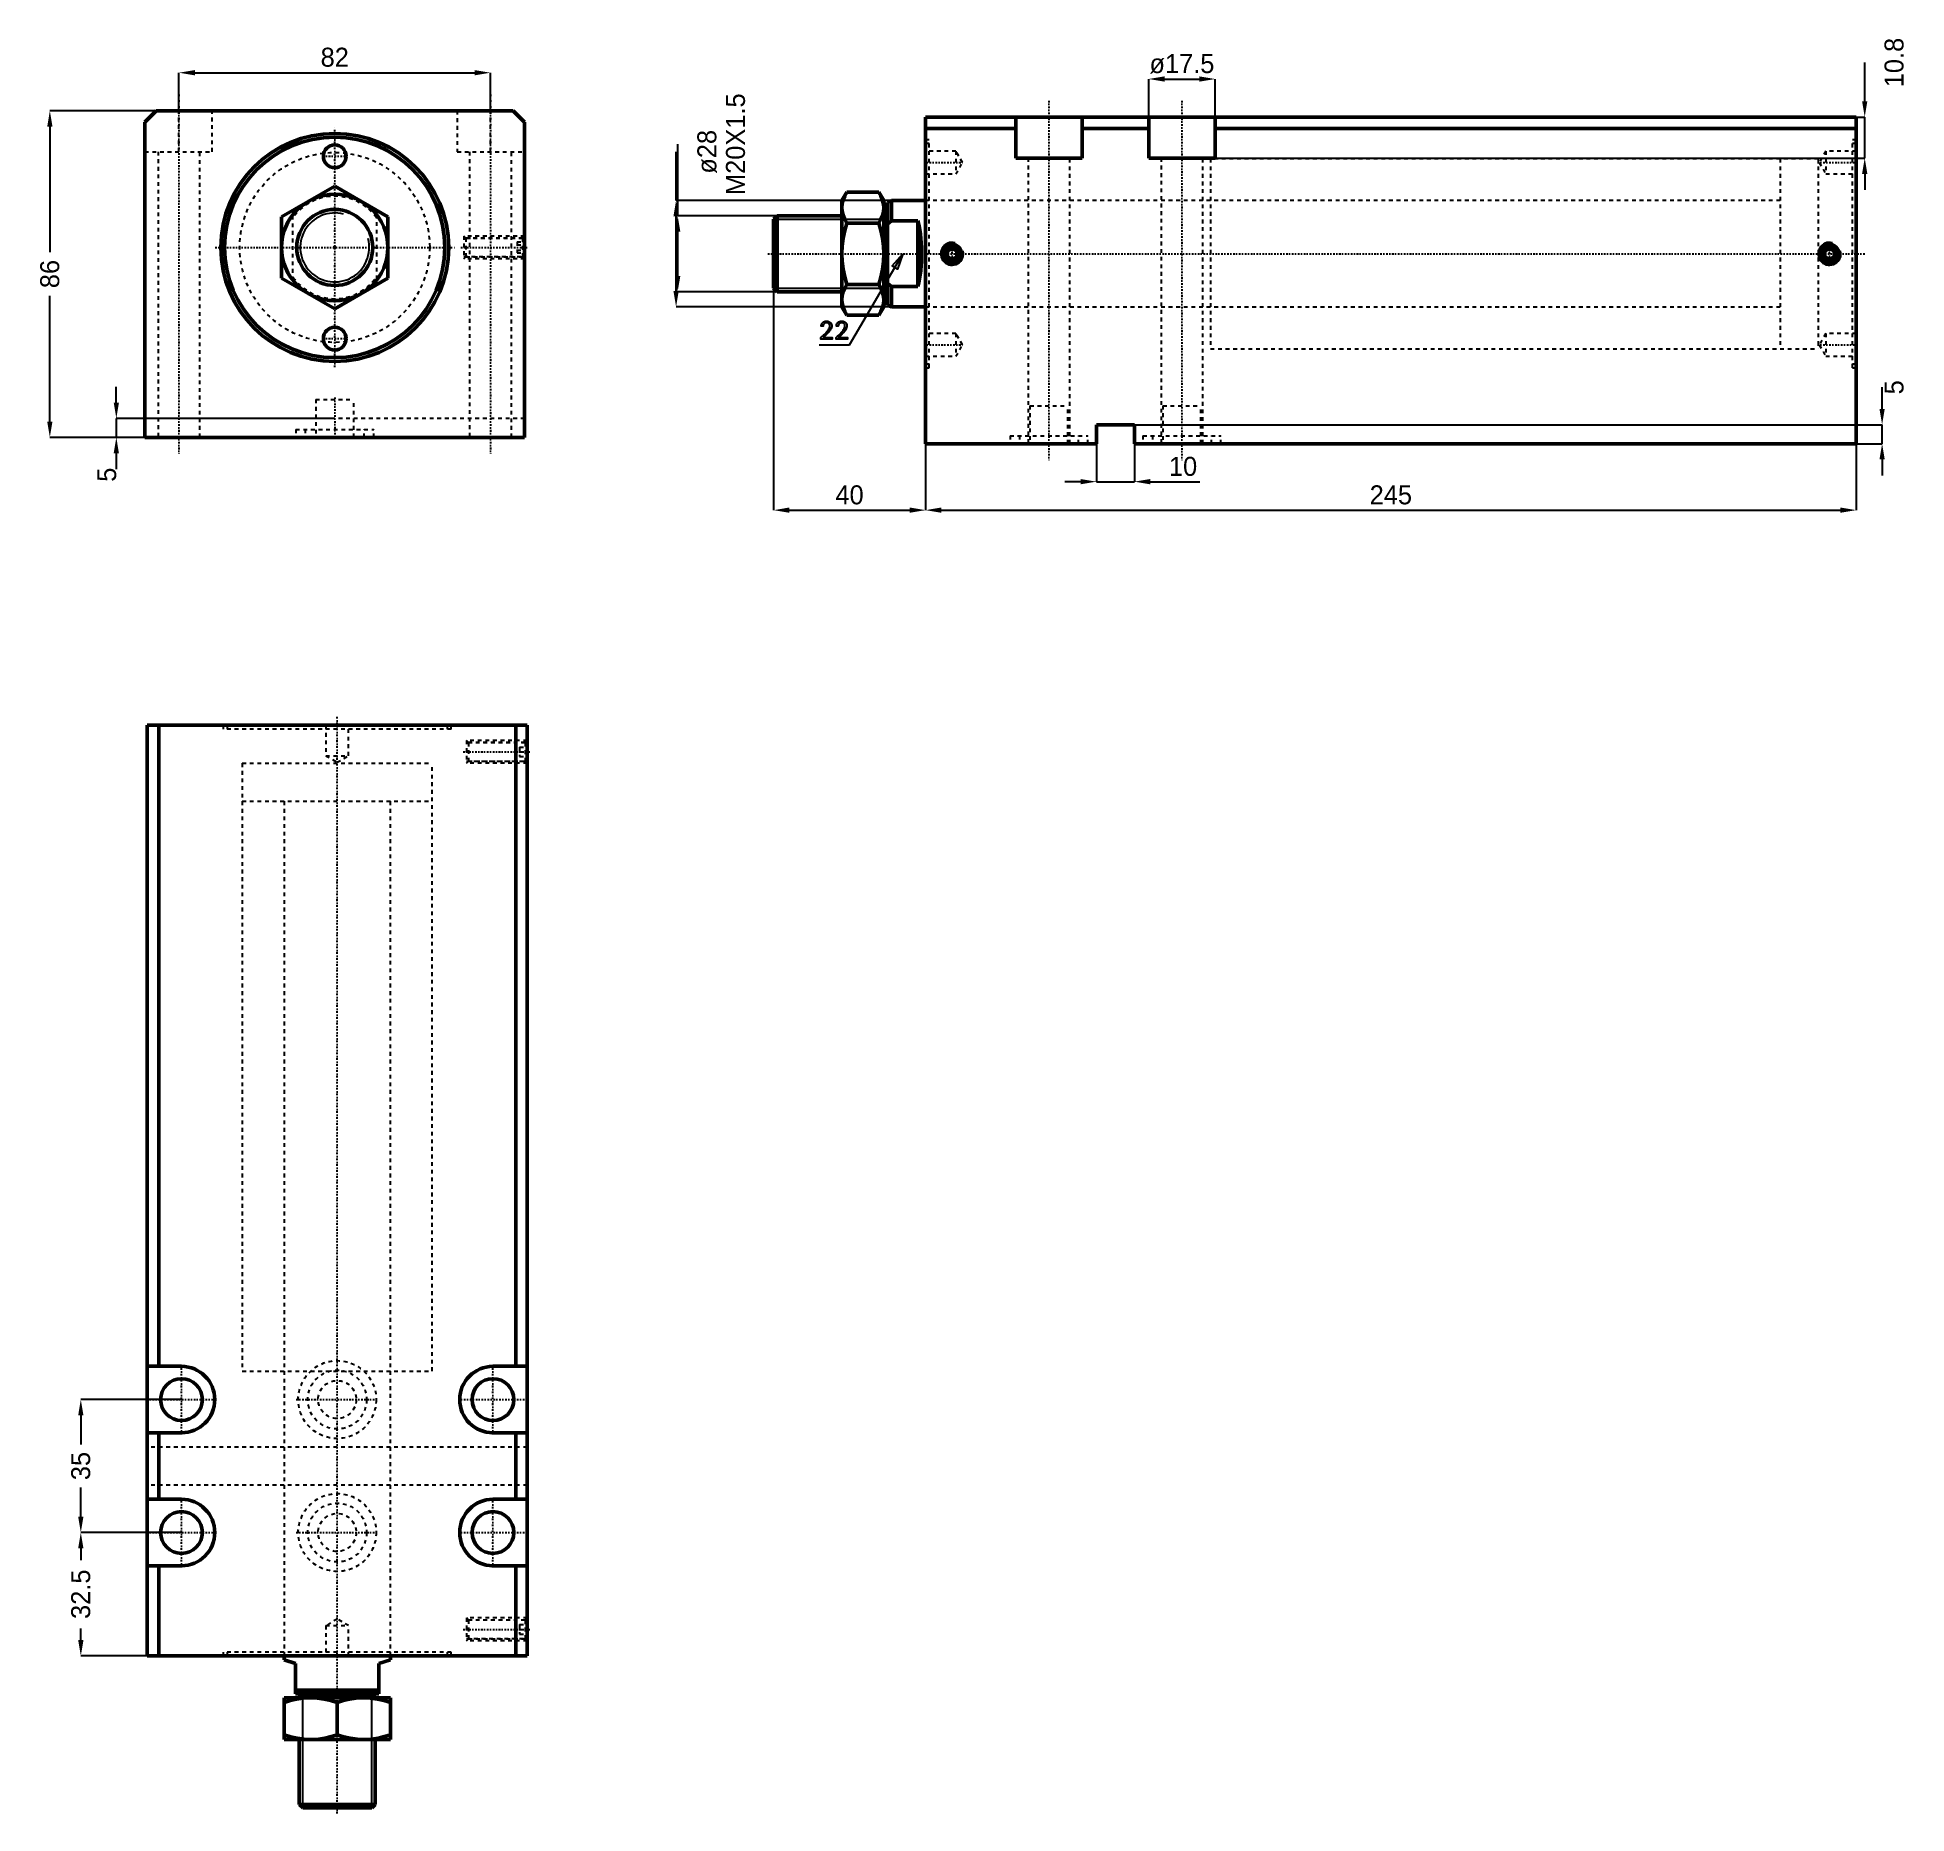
# Model space of a CAD drawing. Header units: millimetres. Extents: x -78 to 414, y -412 to 55.
import ezdxf

# ---------------------------------------------------------------- set-up
doc = ezdxf.new("R2010")
doc.units = ezdxf.units.MM
doc.linetypes.add('Center', pattern=[1.5, 0.45, -0.5, 0.05, -0.5])
doc.linetypes.add('Dashed', pattern=[2, 1, -1])
for name, color, linetype, lineweight in [('2d ConnectionPoints', 7, 'Continuous', 50), ('AM_0', 7, 'Continuous', 50), ('AM_5', 3, 'Continuous', 25), ('AM_7', 7, 'Center', 25), ('AM_9', 6, 'Dashed', 25)]:
    doc.layers.add(name, color=color, linetype=linetype, lineweight=lineweight)
doc.dimstyles.new('ISO-25', dxfattribs={"dimtxt": 2.5, "dimasz": 2.5, "dimexe": 1.25, "dimexo": 0.625, "dimtad": 1, "dimtxsty": 'Standard', "dimcen": 2.5, "dimadec": 0, "dimazin": 0, "dimtfac": 1, "dimtmove": 0, "dimatfit": 3, "dimfxl": 0, "dimarcsym": 0})

# ---------------------------------------------------------------- blocks, each defined once
blk = doc.blocks.new('1_JECX_MF_EXLA_50_150_0_rod__0_in_JECX_MF_160_EXLA_50_150_0__0')
at = {"layer": 'AM_0'}
for p, q in [((-14, 8.08), (0, 16.17)), ((0, 16.17), (14, 8.08)), ((-14, -8.08), (-14, 8.08)), ((14, 8.08), (14, -8.08)), ((0, -16.17), (-14, -8.08)), ((14, -8.08), (0, -16.17))]:
    blk.add_line(p, q, dxfattribs=at)
for radius in [14, 10]:
    blk.add_circle((0, 0), radius, dxfattribs=at)
at = {"layer": 'AM_5'}
blk.add_arc((0, 0), 9.08, 75, 15, dxfattribs=at)
at = {"layer": 'AM_9'}
for p, q in [((-11, -8.66), (-11, 8.66)), ((11, 8.66), (11, -8.66))]:
    blk.add_line(p, q, dxfattribs=at)
for start, end in [(35.4309, 144.5691), (215.4309, 324.5691)]:
    blk.add_arc((0, 0), 13.5, start, end, dxfattribs=at)
blk = doc.blocks.new('2_JECX_MF_EXLA_50_150_0_body__0_in_JECX_MF_160_EXLA_50_150_0__0')
at = {"layer": 'AM_0'}
for p, q in [((-47, 36), (-50, 33)), ((47, 36), (-47, 36)), ((50, 33), (47, 36)), ((-50, 33), (-50, -50)), ((50, -50), (50, 33)), ((-50, -50), (50, -50))]:
    blk.add_line(p, q, dxfattribs=at)
for centre, radius in [((0, 0), 30), ((0, 0), 29), ((0, 24), 3), ((0, -24), 3)]:
    blk.add_circle(centre, radius, dxfattribs=at)
at = {"layer": 'AM_5', "linetype": 'Dashed'}
for p, q in [((50, 3), (34, 3)), ((50, -3), (34, -3))]:
    blk.add_line(p, q, dxfattribs=at)
at = {"layer": 'AM_7'}
for p, q in [((-41, 40.3), (-41, -54.3)), ((41, 40.3), (41, -54.3)), ((0, -31.5), (0, 31.5)), ((-3.15, 24), (3.15, 24)), ((-31.5, 0), (31.5, 0)), ((33.2, 0), (50.8, 0)), ((-3.15, -24), (3.15, -24)), ((0, -39.5), (0, -50.5))]:
    blk.add_line(p, q, dxfattribs=at)
at = {"layer": 'AM_9'}
for p, q in [((-41, 25.2), (-41, 36)), ((-32.25, 25.2), (-32.25, 36)), ((32.25, 36), (32.25, 25.2)), ((41, 25.2), (41, 36)), ((-50, 25.2), (-32.25, 25.2)), ((-46.5, 25.2), (-46.5, -50)), ((-35.5, -50), (-35.5, 25.2)), ((32.25, 25.2), (50, 25.2)), ((35.5, 25.2), (35.5, -50)), ((46.5, -50), (46.5, 25.2)), ((34.54, 2.46), (34, 3)), ((34, 3), (34, -3)), ((49.5, 2.4), (34, 2.4)), ((49.46, 2.46), (34.54, 2.46)), ((34.54, 2.46), (34.54, -2.46)), ((48, 1.44), (50, 1.44)), ((48, 1.44), (48, -1.44)), ((48, 0.72), (50, 0.72)), ((50, 3), (49.46, 2.46)), ((49.46, 2.46), (49.46, -2.46)), ((50, 1.9), (49.5, 2.4)), ((49.5, 2.4), (49.5, -2.4)), ((34, -2.4), (49.5, -2.4)), ((34, -3), (34.54, -2.46)), ((34.54, -2.46), (49.46, -2.46)), ((48, -0.72), (50, -0.72)), ((48, -1.44), (50, -1.44)), ((49.46, -2.46), (50, -3)), ((49.5, -2.4), (50, -1.9)), ((-5, -40), (5, -40)), ((-5, -40), (-5, -50)), ((5, -50), (5, -40)), ((50, -45), (-50, -45)), ((-10.25, -47.9), (10.25, -47.9)), ((-10.25, -47.9), (-10.25, -50)), ((-7.75, -47.9), (-7.75, -50)), ((7.75, -50), (7.75, -47.9)), ((10.25, -50), (10.25, -47.9))]:
    blk.add_line(p, q, dxfattribs=at)
blk.add_circle((0, 0), 25, dxfattribs=at)
blk = doc.blocks.new('*D3')
at = {"layer": 'AM_5', "color": 0, "lineweight": -2}
for p, q in [((-41, 36), (-41, 46)), ((-36.83, 46), (36.83, 46)), ((41, 36), (41, 46))]:
    blk.add_line(p, q, dxfattribs=at)
at = {"layer": 'AM_5', "color": 0}
for points in [[(-36.83, 46.69), (-36.83, 45.31), (-41, 46)], [(36.83, 45.31), (36.83, 46.69), (41, 46)]]:
    blk.add_solid(points, dxfattribs=at)
at = {"layer": 'Defpoints', "color": 0}
for p in [(41, 46), (-41, 36), (41, 36)]:
    blk.add_point(p, dxfattribs=at)
at = {"layer": 'AM_5', "color": 0, "insert": (0, 50.05), "char_height": 5, "attachment_point": 5}
blk.add_mtext('82', dxfattribs=at)
blk = doc.blocks.new('*D4')
at = {"layer": 'AM_5', "color": 0, "lineweight": -2}
for p, q in [((-47, 36), (-75, 36)), ((-75, 31.83), (-75, -1.28)), ((-75, -45.83), (-75, -12.72)), ((-50, -50), (-75, -50))]:
    blk.add_line(p, q, dxfattribs=at)
at = {"layer": 'AM_5', "color": 0}
for points in [[(-74.31, 31.83), (-75.69, 31.83), (-75, 36)], [(-75.69, -45.83), (-74.31, -45.83), (-75, -50)]]:
    blk.add_solid(points, dxfattribs=at)
at = {"layer": 'Defpoints', "color": 0}
for p in [(-47, 36), (-75, -50), (-50, -50)]:
    blk.add_point(p, dxfattribs=at)
at = {"layer": 'AM_5', "color": 0, "insert": (-75, -7), "char_height": 5, "attachment_point": 5, "rotation": 90}
blk.add_mtext('86', dxfattribs=at)
blk = doc.blocks.new('*D5')
at = {"layer": 'AM_5', "color": 0, "lineweight": -2}
for p, q in [((-57.5, -40.83), (-57.5, -36.67)), ((0, -45), (-57.5, -45)), ((-57.5, -45), (-57.5, -50)), ((-50, -50), (-57.5, -50)), ((-57.5, -54.17), (-57.5, -58.33))]:
    blk.add_line(p, q, dxfattribs=at)
at = {"layer": 'AM_5', "color": 0}
for points in [[(-58.19, -40.83), (-56.81, -40.83), (-57.5, -45)], [(-56.81, -54.17), (-58.19, -54.17), (-57.5, -50)]]:
    blk.add_solid(points, dxfattribs=at)
at = {"layer": 'Defpoints', "color": 0}
for p in [(0, -45), (-57.5, -50), (-50, -50)]:
    blk.add_point(p, dxfattribs=at)
at = {"layer": 'AM_5', "color": 0, "insert": (-60, -59.83), "char_height": 5, "attachment_point": 5, "rotation": 90}
blk.add_mtext('5', dxfattribs=at)
blk = doc.blocks.new('1_JECX_MF_EXLA_50_150_0_rod__0_in_JECX_MF_160_EXLA_50_150_0__4')
at = {"layer": 'AM_0'}
for p, q in [((-14, 0), (-14, -1.03)), ((14, -1.03), (14, 0)), ((-11, -2), (-14, -1.03)), ((-11, -10), (-11, -2)), ((14, -1.03), (11, -2)), ((11, -2), (11, -10)), ((-11, -9), (11, -9)), ((14, -11), (-14, -11)), ((-14, -22), (-14, -11)), ((-11, -10), (11, -10)), ((-9.08, -10), (-10, -10.92)), ((-10, -10.92), (10, -10.92)), ((-10, -10.92), (-10, -11)), ((0, -20.75), (0, -12.25)), ((10, -10.92), (9.08, -10)), ((10, -11), (10, -10.92)), ((14, -11), (14, -22)), ((14, -22), (-14, -22)), ((-10, -22), (-10, -39.08)), ((10, -39.08), (10, -22)), ((-10, -39.08), (-9.08, -40)), ((-10, -39.08), (10, -39.08)), ((9.08, -40), (10, -39.08)), ((-9.08, -40), (9.08, -40))]:
    blk.add_line(p, q, dxfattribs=at)
for points in [[(-7, -11), (-7.5, -11.01), (-9.13, -11.12), (-10.75, -11.38), (-12.39, -11.76), (-14, -12.25)], [(0, -12.25), (-1.7, -11.74), (-3.43, -11.34), (-5.21, -11.09), (-7, -11)], [(7, -11), (6.5, -11.01), (4.87, -11.12), (3.25, -11.38), (1.61, -11.76), (0, -12.25)], [(14, -12.25), (12.3, -11.74), (10.57, -11.34), (8.79, -11.09), (7, -11)], [(-14, -20.75), (-12.3, -21.26), (-10.57, -21.66), (-8.79, -21.91), (-7, -22)], [(-7, -22), (-6.5, -21.99), (-4.87, -21.88), (-3.25, -21.62), (-1.61, -21.24), (0, -20.75)], [(0, -20.75), (1.7, -21.26), (3.43, -21.66), (5.21, -21.91), (7, -22)], [(7, -22), (7.5, -21.99), (9.13, -21.88), (10.75, -21.62), (12.39, -21.24), (14, -20.75)]]:
    blk.add_lwpolyline(points, dxfattribs=at)
at = {"layer": 'AM_5'}
for p, q in [((-9.08, -40), (-9.08, -10)), ((9.08, -40), (9.08, -10))]:
    blk.add_line(p, q, dxfattribs=at)
at = {"layer": 'AM_7'}
blk.add_line((0, -41.5), (0, 247.25), dxfattribs=at)
at = {"layer": 'AM_9'}
for p, q in [((-25, 235), (25, 235)), ((-25, 235), (-25, 225)), ((25, 225), (25, 235)), ((-25, 225), (25, 225)), ((-14, 225), (-14, 0)), ((14, 0), (14, 225))]:
    blk.add_line(p, q, dxfattribs=at)
blk = doc.blocks.new('2_JECX_MF_EXLA_50_150_0_body__0_in_JECX_MF_160_EXLA_50_150_0__4')
at = {"layer": 'AM_0'}
for p, q in [((50, 245), (-50, 245)), ((-50, 245), (-50, 0)), ((-47, 245), (-47, 76.25)), ((47, 245), (47, 76.25)), ((50, 245), (50, 0)), ((-41, 76.25), (-50, 76.25)), ((50, 76.25), (41, 76.25)), ((-50, 58.75), (-41, 58.75)), ((-47, 58.75), (-47, 41.25)), ((41, 58.75), (50, 58.75)), ((47, 58.75), (47, 41.25)), ((-41, 41.25), (-50, 41.25)), ((50, 41.25), (41, 41.25)), ((-50, 23.75), (-41, 23.75)), ((-47, 23.75), (-47, 0)), ((41, 23.75), (50, 23.75)), ((47, 23.75), (47, 0)), ((50, 0), (-50, 0))]:
    blk.add_line(p, q, dxfattribs=at)
for centre in [(-41, 67.5), (41, 67.5), (-41, 32.5), (41, 32.5)]:
    blk.add_circle(centre, 5.5, dxfattribs=at)
for centre, start, end in [((-41, 67.5), 270, 90), ((41, 67.5), 90, 270), ((-41, 32.5), 270, 90), ((41, 32.5), 90, 270)]:
    blk.add_arc(centre, 8.75, start, end, dxfattribs=at)
at = {"layer": 'AM_5', "linetype": 'Dashed'}
for p, q in [((50, 241), (34, 241)), ((50, 235), (34, 235)), ((50, 10), (34, 10)), ((50, 4), (34, 4))]:
    blk.add_line(p, q, dxfattribs=at)
at = {"layer": 'AM_7'}
for p, q in [((33.2, 238), (50.8, 238)), ((-41, 58.3125), (-41, 76.6875)), ((41, 58.3125), (41, 76.6875)), ((-50.1875, 67.5), (-31.8125, 67.5)), ((-10.7625, 67.5), (10.7625, 67.5)), ((31.8125, 67.5), (50.1875, 67.5)), ((-41, 23.3125), (-41, 41.6875)), ((41, 23.3125), (41, 41.6875)), ((-50.1875, 32.5), (-31.8125, 32.5)), ((-10.7625, 32.5), (10.7625, 32.5)), ((31.8125, 32.5), (50.1875, 32.5)), ((33.2, 7), (50.8, 7))]:
    blk.add_line(p, q, dxfattribs=at)
at = {"layer": 'AM_9'}
for p, q in [((-30, 245), (-30, 244)), ((30, 244), (-30, 244)), ((-29, 245), (-29, 244)), ((-3, 245), (-3, 237)), ((3, 237), (3, 245)), ((29, 244), (29, 245)), ((30, 244), (30, 245)), ((-3, 237), (3, 237)), ((-3, 237), (0, 235.2679)), ((0, 235.2679), (3, 237)), ((34, 241), (34, 235)), ((34.5415, 240.4585), (34, 241)), ((49.5, 240.4), (34, 240.4)), ((49.4585, 240.4585), (34.5415, 240.4585)), ((34.5415, 240.4585), (34.5415, 235.5415)), ((48, 239.25), (50, 239.25)), ((48, 239.25), (48, 236.75)), ((48, 238), (50, 238)), ((48, 236.75), (50, 236.75)), ((50, 241), (49.4585, 240.4585)), ((49.4585, 240.4585), (49.4585, 235.5415)), ((50, 239.9), (49.5, 240.4)), ((49.5, 240.4), (49.5, 235.6)), ((-25, 235), (25, 235)), ((-25, 235), (-25, 75)), ((25, 75), (25, 235)), ((34, 235.6), (49.5, 235.6)), ((34, 235), (34.5415, 235.5415)), ((34.5415, 235.5415), (49.4585, 235.5415)), ((49.4585, 235.5415), (50, 235)), ((49.5, 235.6), (50, 236.1)), ((-25, 75), (25, 75)), ((-14, 75), (-14, 0)), ((14, 0), (14, 75)), ((50, 55), (-50, 55)), ((50, 45), (-50, 45)), ((34, 10), (34, 4)), ((34.5415, 9.4585), (34, 10)), ((50, 10), (49.4585, 9.4585)), ((0, 9.7321), (-3, 8)), ((-3, 8), (-3, 0)), ((-3, 8), (3, 8)), ((3, 8), (0, 9.7321)), ((3, 0), (3, 8)), ((49.5, 9.4), (34, 9.4)), ((49.4585, 9.4585), (34.5415, 9.4585)), ((34.5415, 9.4585), (34.5415, 4.5415)), ((48, 8.25), (50, 8.25)), ((48, 8.25), (48, 5.75)), ((48, 7), (50, 7)), ((48, 5.75), (50, 5.75)), ((49.4585, 9.4585), (49.4585, 4.5415)), ((50, 8.9), (49.5, 9.4)), ((49.5, 9.4), (49.5, 4.6)), ((49.5, 4.6), (50, 5.1)), ((30, 1), (-30, 1)), ((-30, 1), (-30, 0)), ((-29, 1), (-29, 0)), ((29, 0), (29, 1)), ((30, 0), (30, 1)), ((34, 4.6), (49.5, 4.6)), ((34, 4), (34.5415, 4.5415)), ((34.5415, 4.5415), (49.4585, 4.5415)), ((49.4585, 4.5415), (50, 4))]:
    blk.add_line(p, q, dxfattribs=at)
for centre, radius in [((0, 67.5), 10.25), ((0, 67.5), 7.75), ((0, 67.5), 5), ((0, 32.5), 10.25), ((0, 32.5), 7.75), ((0, 32.5), 5)]:
    blk.add_circle(centre, radius, dxfattribs=at)
blk = doc.blocks.new('*D11')
at = {"layer": 'AM_5', "color": 0, "lineweight": -2}
for p, q in [((-40.35, -303.3), (-66.85, -303.3)), ((-66.85, -307.47), (-66.85, -315.13)), ((-66.85, -334.13), (-66.85, -326.47)), ((-40.35, -338.3), (-66.85, -338.3))]:
    blk.add_line(p, q, dxfattribs=at)
at = {"layer": 'AM_5', "color": 0}
for points in [[(-67.54, -307.47), (-66.15, -307.47), (-66.85, -303.3)], [(-67.54, -334.13), (-66.15, -334.13), (-66.85, -338.3)]]:
    blk.add_solid(points, dxfattribs=at)
at = {"layer": 'Defpoints', "color": 0}
for p in [(-66.85, -303.3), (-40.35, -303.3), (-40.35, -338.3)]:
    blk.add_point(p, dxfattribs=at)
at = {"layer": 'AM_5', "color": 0, "insert": (-66.85, -320.8), "char_height": 5, "attachment_point": 5, "rotation": 90}
blk.add_mtext('35', dxfattribs=at)
blk = doc.blocks.new('*D12')
at = {"layer": 'AM_5', "color": 0, "lineweight": -2}
for p, q in [((-40.35, -338.3), (-66.85, -338.3)), ((-66.85, -342.47), (-66.85, -345.55)), ((-66.85, -366.63), (-66.85, -363.55)), ((-49.35, -370.8), (-66.85, -370.8))]:
    blk.add_line(p, q, dxfattribs=at)
at = {"layer": 'AM_5', "color": 0}
for points in [[(-67.54, -342.47), (-66.15, -342.47), (-66.85, -338.3)], [(-67.54, -366.63), (-66.15, -366.63), (-66.85, -370.8)]]:
    blk.add_solid(points, dxfattribs=at)
at = {"layer": 'Defpoints', "color": 0}
for p in [(-40.35, -338.3), (-66.85, -370.8), (-49.35, -370.8)]:
    blk.add_point(p, dxfattribs=at)
at = {"layer": 'AM_5', "color": 0, "insert": (-66.85, -354.55), "char_height": 5, "attachment_point": 5, "rotation": 90}
blk.add_mtext('32.5', dxfattribs=at)
blk = doc.blocks.new('1_JECX_MF_EXLA_50_150_0_rod__0_in_JECX_MF_160_EXLA_50_150_0__2')
at = {"layer": 'AM_0'}
for p, q in [((-20.75, 16.17), (-22, 14)), ((-20.75, 16.17), (-12.25, 16.17)), ((-11, 14), (-12.25, 16.17)), ((-39.08, 10), (-40, 9.08)), ((-22, 10), (-39.08, 10)), ((-39.08, 10), (-39.08, -10)), ((-22, 14), (-22, -14)), ((-11, 14), (-11, -14)), ((-10.92, 10), (-11, 10)), ((-10, 9.08), (-10.92, 10)), ((-10.92, 10), (-10.92, -10)), ((-9, 14), (-10, 13.5)), ((-10, 13.5), (-10, -13.5)), ((0, 14), (-9, 14)), ((-9, 14), (-9, 8.66)), ((-40, 9.08), (-40, -9.08)), ((-20.75, 8.08), (-12.25, 8.08)), ((-9, 8.66), (-10, 7.83)), ((-2, 8.66), (-9, 8.66)), ((-2, 8.66), (-2, -8.66)), ((-40, -9.08), (-39.08, -10)), ((-20.75, -8.08), (-12.25, -8.08)), ((-10.92, -10), (-10, -9.08)), ((-9, -8.66), (-2, -8.66)), ((-9, -8.66), (-9, -14)), ((-39.08, -10), (-22, -10)), ((-22, -14), (-20.75, -16.17)), ((-12.25, -16.17), (-11, -14)), ((-11, -10), (-10.92, -10)), ((-10, -13.5), (-9, -14)), ((-9, -14), (0, -14)), ((-20.75, -16.17), (-12.25, -16.17))]:
    blk.add_line(p, q, dxfattribs=at)
for points in [[(-20.75, 16.17), (-21.26, 15.18), (-21.66, 14.19), (-21.91, 13.16), (-22, 12.12)], [(-11, 12.12), (-11.01, 12.41), (-11.12, 13.36), (-11.38, 14.29), (-11.76, 15.23), (-12.25, 16.17)], [(-22, 12.12), (-21.99, 11.84), (-21.88, 10.89), (-21.62, 9.96), (-21.24, 9.01), (-20.75, 8.08)], [(-12.25, 8.08), (-11.74, 9.07), (-11.34, 10.06), (-11.09, 11.09), (-11, 12.12)], [(-20.75, 8.08), (-21.26, 6.12), (-21.66, 4.12), (-21.91, 2.07), (-22, 0)], [(-11, 0), (-11, 0.03), (-11.09, 2.05), (-11.33, 4.06), (-11.73, 6.08), (-12.25, 8.08)], [(-2, -8.66), (-1.77, -7.67), (-1.57, -6.62), (-1.39, -5.52), (-1.25, -4.38), (-1.15, -3.2), (-1.07, -2), (-1.03, -0.78), (-1.03, 0.44), (-1.06, 1.65), (-1.12, 2.86), (-1.22, 4.04), (-1.35, 5.2), (-1.51, 6.31), (-1.71, 7.37), (-1.93, 8.38), (-2, 8.66)], [(-22, 0), (-22, -0.03), (-21.91, -2.05), (-21.67, -4.06), (-21.27, -6.08), (-20.75, -8.08)], [(-12.25, -8.08), (-11.74, -6.12), (-11.34, -4.12), (-11.09, -2.07), (-11, 0)], [(-20.75, -8.08), (-21.26, -9.07), (-21.66, -10.06), (-21.91, -11.09), (-22, -12.12)], [(-11, -12.12), (-11.01, -11.84), (-11.12, -10.89), (-11.38, -9.96), (-11.76, -9.01), (-12.25, -8.08)], [(-10, -7.83), (-9.96, -7.86), (-9, -8.66)], [(-22, -12.12), (-21.99, -12.41), (-21.88, -13.36), (-21.62, -14.29), (-21.24, -15.23), (-20.75, -16.17)], [(-12.25, -16.17), (-11.74, -15.18), (-11.34, -14.19), (-11.09, -13.16), (-11, -12.12)]]:
    blk.add_lwpolyline(points, dxfattribs=at)
at = {"layer": 'AM_5'}
for p, q in [((-40, 9.08), (-10, 9.08)), ((-40, -9.08), (-10, -9.08))]:
    blk.add_line(p, q, dxfattribs=at)
at = {"layer": 'AM_7'}
blk.add_line((-41.5, 0), (247.25, 0), dxfattribs=at)
at = {"layer": 'AM_9'}
for p, q in [((235, 25), (225, 25)), ((225, 25), (225, -25)), ((235, 25), (235, -25)), ((225, 14), (0, 14)), ((0, -14), (225, -14)), ((225, -25), (235, -25))]:
    blk.add_line(p, q, dxfattribs=at)
blk = doc.blocks.new('2_JECX_MF_EXLA_50_150_0_body__0_in_JECX_MF_160_EXLA_50_150_0__2')
at = {"layer": 'AM_0'}
for p, q in [((245, 36), (0, 36)), ((0, -50), (0, 36)), ((23.75, 36), (23.75, 25.2)), ((41.25, 25.2), (41.25, 36)), ((58.75, 36), (58.75, 25.2)), ((76.25, 25.2), (76.25, 36)), ((245, -50), (245, 36)), ((23.75, 33), (0, 33)), ((58.75, 33), (41.25, 33)), ((245, 33), (76.25, 33)), ((23.75, 25.2), (41.25, 25.2)), ((58.75, 25.2), (76.25, 25.2)), ((7, 1.44), (5.75, 0.72)), ((5.75, 0.72), (5.75, -0.72)), ((8.25, 0.72), (7, 1.44)), ((8.25, -0.72), (8.25, 0.72)), ((238, 1.44), (236.75, 0.72)), ((236.75, 0.72), (236.75, -0.72)), ((239.25, 0.72), (238, 1.44)), ((239.25, -0.72), (239.25, 0.72)), ((5.75, -0.72), (7, -1.44)), ((7, -1.44), (8.25, -0.72)), ((236.75, -0.72), (238, -1.44)), ((238, -1.44), (239.25, -0.72)), ((45, -45), (45, -50)), ((55, -45), (45, -45)), ((55, -50), (55, -45)), ((45, -50), (0, -50)), ((245, -50), (55, -50))]:
    blk.add_line(p, q, dxfattribs=at)
for centre, radius in [((7, 0), 2.46), ((7, 0), 2.4), ((7, 0), 1.9), ((238, 0), 2.46), ((238, 0), 2.4), ((238, 0), 1.9)]:
    blk.add_circle(centre, radius, dxfattribs=at)
at = {"layer": 'AM_5'}
for centre in [(7, 0), (238, 0)]:
    blk.add_arc(centre, 3, 75, 15, dxfattribs=at)
at = {"layer": 'AM_7'}
for p, q in [((32.5, 40.3), (32.5, -54.3)), ((67.5, 40.3), (67.5, -54.3)), ((-0.49, 24), (10.22, 24)), ((234.78, 24), (245.49, 24)), ((7, -3.15), (7, 3.15)), ((238, -3.15), (238, 3.15)), ((-0.49, -24), (10.22, -24)), ((234.78, -24), (245.49, -24))]:
    blk.add_line(p, q, dxfattribs=at)
at = {"layer": 'AM_9'}
for p, q in [((1, 30), (0, 30)), ((1, -30), (1, 30)), ((244, -30), (244, 30)), ((245, 30), (244, 30)), ((1, 29), (0, 29)), ((8, 27), (0, 27)), ((9.73, 24), (8, 27)), ((8, 27), (8, 21)), ((27, 25.2), (27, -50)), ((38, -50), (38, 25.2)), ((62, 25.2), (62, -50)), ((73, -50), (73, 25.2)), ((235, 25), (75, 25)), ((75, 25), (75, -25)), ((235, 25), (235, -25)), ((237, 27), (235.27, 24)), ((245, 27), (237, 27)), ((237, 27), (237, 21)), ((245, 29), (244, 29)), ((0, 21), (8, 21)), ((8, 21), (9.73, 24)), ((235.27, 24), (237, 21)), ((237, 21), (245, 21)), ((75, 14), (0, 14)), ((0, -14), (75, -14)), ((8, -21), (0, -21)), ((9.73, -24), (8, -21)), ((8, -21), (8, -27)), ((8, -27), (9.73, -24)), ((237, -21), (235.27, -24)), ((235.27, -24), (237, -27)), ((245, -21), (237, -21)), ((237, -21), (237, -27)), ((0, -27), (8, -27)), ((0, -29), (1, -29)), ((75, -25), (235, -25)), ((237, -27), (245, -27)), ((244, -29), (245, -29)), ((0, -30), (1, -30)), ((244, -30), (245, -30)), ((27.5, -40), (37.5, -40)), ((27.5, -40), (27.5, -50)), ((37.5, -50), (37.5, -40)), ((62.5, -40), (72.5, -40)), ((62.5, -40), (62.5, -50)), ((72.5, -50), (72.5, -40)), ((22.25, -47.9), (42.75, -47.9)), ((22.25, -47.9), (22.25, -50)), ((24.75, -47.9), (24.75, -50)), ((40.25, -50), (40.25, -47.9)), ((42.75, -50), (42.75, -47.9)), ((57.25, -47.9), (77.75, -47.9)), ((57.25, -47.9), (57.25, -50)), ((59.75, -47.9), (59.75, -50)), ((75.25, -50), (75.25, -47.9)), ((77.75, -50), (77.75, -47.9))]:
    blk.add_line(p, q, dxfattribs=at)
blk = doc.blocks.new('*D24')
at = {"layer": 'AM_5', "color": 0, "lineweight": -2}
for p, q in [((214.28, 34.34), (214.28, 44.34)), ((218.45, 44.34), (227.61, 44.34)), ((231.78, 34.34), (231.78, 44.34))]:
    blk.add_line(p, q, dxfattribs=at)
at = {"layer": 'AM_5', "color": 0}
for points in [[(218.45, 45.04), (218.45, 43.65), (214.28, 44.34)], [(227.61, 45.04), (227.61, 43.65), (231.78, 44.34)]]:
    blk.add_solid(points, dxfattribs=at)
at = {"layer": 'Defpoints', "color": 0}
for p in [(231.78, 44.34), (214.28, 34.34), (231.78, 34.34)]:
    blk.add_point(p, dxfattribs=at)
at = {"layer": 'AM_5', "color": 0, "insert": (223.03, 48.34), "char_height": 5, "attachment_point": 5}
blk.add_mtext('ø17.5', dxfattribs=at)
blk = doc.blocks.new('*D25')
at = {"layer": 'AM_5', "color": 0, "lineweight": -2}
for p, q in [((402.78, 38.51), (402.78, 48.68)), ((231.78, 34.34), (402.78, 34.34)), ((402.78, 23.54), (402.78, 34.34)), ((231.78, 23.54), (402.78, 23.54)), ((402.78, 19.38), (402.78, 15.21))]:
    blk.add_line(p, q, dxfattribs=at)
at = {"layer": 'AM_5', "color": 0}
for points in [[(402.09, 38.51), (403.48, 38.51), (402.78, 34.34)], [(402.09, 19.38), (403.48, 19.38), (402.78, 23.54)]]:
    blk.add_solid(points, dxfattribs=at)
at = {"layer": 'Defpoints', "color": 0}
for p in [(231.78, 34.34), (402.78, 34.34), (231.78, 23.54)]:
    blk.add_point(p, dxfattribs=at)
at = {"layer": 'AM_5', "color": 0, "insert": (410.53, 48.68), "char_height": 5, "attachment_point": 5, "rotation": 90}
blk.add_mtext('10.8', dxfattribs=at)
blk = doc.blocks.new('*D26')
at = {"layer": 'AM_5', "color": 0, "lineweight": -2}
for p, q in [((155.53, -51.66), (155.53, -69.16)), ((400.53, -51.66), (400.53, -69.16)), ((159.7, -69.16), (396.36, -69.16))]:
    blk.add_line(p, q, dxfattribs=at)
at = {"layer": 'AM_5', "color": 0}
for points in [[(159.7, -68.46), (159.7, -69.85), (155.53, -69.16)], [(396.36, -68.46), (396.36, -69.85), (400.53, -69.16)]]:
    blk.add_solid(points, dxfattribs=at)
at = {"layer": 'Defpoints', "color": 0}
for p in [(155.53, -51.66), (400.53, -51.66), (400.53, -69.16)]:
    blk.add_point(p, dxfattribs=at)
at = {"layer": 'AM_5', "color": 0, "insert": (278.03, -65.16), "char_height": 5, "attachment_point": 5}
blk.add_mtext('245', dxfattribs=at)
blk = doc.blocks.new('*D27')
at = {"layer": 'AM_5', "color": 0, "lineweight": -2}
for p, q in [((115.53, -1.66), (115.53, -69.16)), ((155.53, -51.66), (155.53, -69.16)), ((119.7, -69.16), (151.36, -69.16))]:
    blk.add_line(p, q, dxfattribs=at)
at = {"layer": 'AM_5', "color": 0}
for points in [[(119.7, -68.46), (119.7, -69.85), (115.53, -69.16)], [(151.36, -68.46), (151.36, -69.85), (155.53, -69.16)]]:
    blk.add_solid(points, dxfattribs=at)
at = {"layer": 'Defpoints', "color": 0}
for p in [(115.53, -1.66), (155.53, -51.66), (155.53, -69.16)]:
    blk.add_point(p, dxfattribs=at)
at = {"layer": 'AM_5', "color": 0, "insert": (135.53, -65.16), "char_height": 5, "attachment_point": 5}
blk.add_mtext('40', dxfattribs=at)
blk = doc.blocks.new('*D28')
at = {"layer": 'AM_5', "color": 0, "lineweight": -2}
for p, q in [((89.86, 12.34), (89.86, 25.18)), ((146.53, 12.34), (89.86, 12.34)), ((89.86, -11.49), (89.86, 8.18)), ((146.53, -15.66), (89.86, -15.66))]:
    blk.add_line(p, q, dxfattribs=at)
at = {"layer": 'AM_5', "color": 0}
for points in [[(89.17, 8.18), (90.56, 8.18), (89.86, 12.34)], [(89.17, -11.49), (90.56, -11.49), (89.86, -15.66)]]:
    blk.add_solid(points, dxfattribs=at)
at = {"layer": 'Defpoints', "color": 0}
for p in [(89.86, 12.34), (146.53, 12.34), (146.53, -15.66)]:
    blk.add_point(p, dxfattribs=at)
at = {"layer": 'AM_5', "color": 0, "insert": (98.03, 25.18), "char_height": 5, "attachment_point": 5, "rotation": 90}
blk.add_mtext('ø28', dxfattribs=at)
blk = doc.blocks.new('*D29')
at = {"layer": 'AM_5', "color": 0, "lineweight": -2}
for p, q in [((90.28, 8.34), (90.28, 27.18)), ((116.45, 8.34), (90.28, 8.34)), ((90.28, -7.49), (90.28, 4.18)), ((116.53, -11.66), (90.28, -11.66))]:
    blk.add_line(p, q, dxfattribs=at)
at = {"layer": 'AM_5', "color": 0}
for points in [[(89.59, 4.18), (90.98, 4.18), (90.28, 8.34)], [(89.59, -7.49), (90.98, -7.49), (90.28, -11.66)]]:
    blk.add_solid(points, dxfattribs=at)
at = {"layer": 'Defpoints', "color": 0}
for p in [(90.28, 8.34), (116.45, 8.34), (116.53, -11.66)]:
    blk.add_point(p, dxfattribs=at)
at = {"layer": 'AM_5', "color": 0, "insert": (105.53, 27.18), "char_height": 5, "attachment_point": 5, "rotation": 90}
blk.add_mtext('M20X1.5', dxfattribs=at)
blk = doc.blocks.new('*D30')
at = {"layer": 'AM_5', "color": 0, "lineweight": -2}
for p, q in [((200.53, -46.66), (200.53, -61.66)), ((210.53, -51.66), (210.53, -61.66)), ((196.36, -61.66), (192.2, -61.66)), ((200.53, -61.66), (210.53, -61.66)), ((214.7, -61.66), (227.75, -61.66))]:
    blk.add_line(p, q, dxfattribs=at)
at = {"layer": 'AM_5', "color": 0}
for points in [[(196.36, -60.96), (196.36, -62.35), (200.53, -61.66)], [(214.7, -60.96), (214.7, -62.35), (210.53, -61.66)]]:
    blk.add_solid(points, dxfattribs=at)
at = {"layer": 'Defpoints', "color": 0}
for p in [(200.53, -46.66), (210.53, -51.66), (210.53, -61.66)]:
    blk.add_point(p, dxfattribs=at)
at = {"layer": 'AM_5', "color": 0, "insert": (223.33, -57.66), "char_height": 5, "attachment_point": 5}
blk.add_mtext('10', dxfattribs=at)
blk = doc.blocks.new('*D31')
at = {"layer": 'AM_5', "color": 0, "lineweight": -2}
for p, q in [((407.36, -42.49), (407.36, -36.82)), ((200.53, -46.66), (407.36, -46.66)), ((407.36, -51.66), (407.36, -46.66)), ((210.53, -51.66), (407.36, -51.66)), ((407.36, -55.82), (407.36, -59.99))]:
    blk.add_line(p, q, dxfattribs=at)
at = {"layer": 'AM_5', "color": 0}
for points in [[(406.67, -42.49), (408.06, -42.49), (407.36, -46.66)], [(406.67, -55.82), (408.06, -55.82), (407.36, -51.66)]]:
    blk.add_solid(points, dxfattribs=at)
at = {"layer": 'Defpoints', "color": 0}
for p in [(200.53, -46.66), (210.53, -51.66), (407.36, -51.66)]:
    blk.add_point(p, dxfattribs=at)
at = {"layer": 'AM_5', "color": 0, "insert": (410.53, -36.82), "char_height": 5, "attachment_point": 5, "rotation": 90}
blk.add_mtext('5', dxfattribs=at)

msp = doc.modelspace()

# ---------------------------------------------------------------- linework, layer by layer
at = {"layer": '2d ConnectionPoints'}
for p in [(0, 0), (155.532, -1.658), (0.651, -370.799)]:
    msp.add_point(p, dxfattribs=at)
at = {"layer": 'AM_5'}
for p, q in [((135.532, -25.658), (149.532, -1.658)), ((127.532, -25.658), (135.532, -25.658))]:
    msp.add_line(p, q, dxfattribs=at)
for points in [[(149.532, -1.658), (148.152, -5.677), (146.712, -4.838), (149.532, -1.658)], [(128.178, -23.547), (128.178, -23.547), (128.392, -23.352), (128.698, -23.066), (128.698, -23.066), (128.983, -22.789), (129.163, -22.61), (129.163, -22.61), (129.335, -22.429), (129.582, -22.145), (129.582, -22.145), (129.815, -21.845), (129.963, -21.636), (129.963, -21.636), (130.092, -21.429), (130.233, -21.133), (130.233, -21.133), (130.309, -20.855), (130.323, -20.681), (130.323, -20.681), (130.319, -20.583), (130.296, -20.444), (130.296, -20.444), (130.253, -20.316), (130.213, -20.236), (130.213, -20.236), (130.165, -20.161), (130.082, -20.063), (130.082, -20.063), (129.983, -19.98), (129.909, -19.933), (129.909, -19.933), (129.83, -19.895), (129.704, -19.853), (129.704, -19.853), (129.569, -19.83), (129.475, -19.826), (129.475, -19.826), (129.371, -19.83), (129.223, -19.854), (129.223, -19.854), (129.086, -19.897), (129.001, -19.937), (129.001, -19.937), (128.921, -19.985), (128.815, -20.072), (128.815, -20.072), (128.726, -20.177), (128.676, -20.257), (128.676, -20.257), (128.633, -20.344), (128.588, -20.485), (128.588, -20.485), (128.563, -20.641), (128.559, -20.752), (128.071, -20.752), (128.071, -20.752), (128.079, -20.586), (128.118, -20.353), (128.118, -20.353), (128.192, -20.143), (128.26, -20.015), (128.26, -20.015), (128.34, -19.897), (128.481, -19.743), (128.481, -19.743), (128.645, -19.616), (128.768, -19.547), (128.768, -19.547), (128.899, -19.489), (129.105, -19.427), (129.105, -19.427), (129.323, -19.394), (129.475, -19.387), (129.475, -19.387), (129.617, -19.393), (129.824, -19.425), (129.824, -19.425), (130.021, -19.483), (130.148, -19.537), (130.148, -19.537), (130.268, -19.602), (130.429, -19.721), (130.429, -19.721), (130.567, -19.865), (130.647, -19.976), (130.647, -19.976), (130.714, -20.095), (130.787, -20.291), (130.787, -20.291), (130.826, -20.505), (130.834, -20.658), (130.834, -20.658), (130.823, -20.831), (130.765, -21.098), (130.765, -21.098), (130.657, -21.372), (130.557, -21.558), (130.557, -21.558), (130.443, -21.744), (130.258, -22.013), (130.258, -22.013), (130.056, -22.27), (129.912, -22.434), (129.912, -22.434), (129.757, -22.601), (129.497, -22.873), (129.497, -22.873), (129.205, -23.168), (128.991, -23.378), (128.646, -23.716), (130.973, -23.72), (130.973, -24.158), (128.006, -24.158), (128.006, -23.703), (128.178, -23.547)], [(132.178, -23.547), (132.178, -23.547), (132.392, -23.352), (132.698, -23.066), (132.698, -23.066), (132.983, -22.789), (133.163, -22.61), (133.163, -22.61), (133.335, -22.429), (133.582, -22.145), (133.582, -22.145), (133.815, -21.845), (133.963, -21.636), (133.963, -21.636), (134.092, -21.429), (134.233, -21.133), (134.233, -21.133), (134.309, -20.855), (134.323, -20.681), (134.323, -20.681), (134.319, -20.583), (134.296, -20.444), (134.296, -20.444), (134.253, -20.316), (134.213, -20.236), (134.213, -20.236), (134.165, -20.161), (134.082, -20.063), (134.082, -20.063), (133.983, -19.98), (133.909, -19.933), (133.909, -19.933), (133.83, -19.895), (133.704, -19.853), (133.704, -19.853), (133.569, -19.83), (133.475, -19.826), (133.475, -19.826), (133.371, -19.83), (133.223, -19.854), (133.223, -19.854), (133.086, -19.897), (133.001, -19.937), (133.001, -19.937), (132.921, -19.985), (132.815, -20.072), (132.815, -20.072), (132.726, -20.177), (132.676, -20.257), (132.676, -20.257), (132.633, -20.344), (132.588, -20.485), (132.588, -20.485), (132.563, -20.641), (132.559, -20.752), (132.071, -20.752), (132.071, -20.752), (132.079, -20.586), (132.118, -20.353), (132.118, -20.353), (132.192, -20.143), (132.26, -20.015), (132.26, -20.015), (132.34, -19.897), (132.481, -19.743), (132.481, -19.743), (132.645, -19.616), (132.768, -19.547), (132.768, -19.547), (132.899, -19.489), (133.105, -19.427), (133.105, -19.427), (133.323, -19.394), (133.475, -19.387), (133.475, -19.387), (133.617, -19.393), (133.824, -19.425), (133.824, -19.425), (134.021, -19.483), (134.148, -19.537), (134.148, -19.537), (134.268, -19.602), (134.429, -19.721), (134.429, -19.721), (134.567, -19.865), (134.647, -19.976), (134.647, -19.976), (134.714, -20.095), (134.787, -20.291), (134.787, -20.291), (134.826, -20.505), (134.834, -20.658), (134.834, -20.658), (134.823, -20.831), (134.765, -21.098), (134.765, -21.098), (134.657, -21.372), (134.557, -21.558), (134.557, -21.558), (134.443, -21.744), (134.258, -22.013), (134.258, -22.013), (134.056, -22.27), (133.912, -22.434), (133.912, -22.434), (133.757, -22.601), (133.497, -22.873), (133.497, -22.873), (133.205, -23.168), (132.991, -23.378), (132.646, -23.716), (134.973, -23.72), (134.973, -24.158), (132.006, -24.158), (132.006, -23.703), (132.178, -23.547)]]:
    msp.add_lwpolyline(points, dxfattribs=at)

# ---------------------------------------------------------------- block references
for name, p in [('2_JECX_MF_EXLA_50_150_0_body__0_in_JECX_MF_160_EXLA_50_150_0__0', (0, 0)), ('2_JECX_MF_EXLA_50_150_0_body__0_in_JECX_MF_160_EXLA_50_150_0__2', (155.532, -1.658)), ('1_JECX_MF_EXLA_50_150_0_rod__0_in_JECX_MF_160_EXLA_50_150_0__2', (155.532, -1.658)), ('1_JECX_MF_EXLA_50_150_0_rod__0_in_JECX_MF_160_EXLA_50_150_0__0', (0, 0)), ('2_JECX_MF_EXLA_50_150_0_body__0_in_JECX_MF_160_EXLA_50_150_0__4', (0.651, -370.799)), ('1_JECX_MF_EXLA_50_150_0_rod__0_in_JECX_MF_160_EXLA_50_150_0__4', (0.651, -370.799))]:
    msp.add_blockref(name, p)

# ---------------------------------------------------------------- dimensions: what is measured, and where the dimension line sits
for base, p1, p2, text, picture, middle in [((402.782, 34.342), (231.782, 23.542), (231.782, 34.342), '10.8', '*D25', (410.532, 48.675)), ((90.282, 8.342), (116.532, -11.658), (116.452, 8.342), 'M20X1.5', '*D29', (105.532, 27.175)), ((-75, -50), (-47, 36), (-50, -50), '86', '*D4', (-75, -7)), ((89.865, 12.342), (146.532, -15.658), (146.532, 12.342), 'ø28', '*D28', (98.032, 25.175)), ((-57.5, -50), (0, -45), (-50, -50), '5', '*D5', (-60, -59.833)), ((407.365, -51.658), (200.532, -46.658), (210.532, -51.658), '5', '*D31', (410.532, -36.825)), ((-66.849, -303.299), (-40.349, -338.299), (-40.349, -303.299), '35', '*D11', (-66.849, -320.799)), ((-66.849, -370.799), (-40.349, -338.299), (-49.349, -370.799), '32.5', '*D12', (-66.849, -354.549))]:
    dim = msp.add_linear_dim(base=base, p1=p1, p2=p2, angle=90, text=text, dimstyle='ISO-25', override={"dimtxt": 5, "dimasz": 4.166667, "dimexe": 0, "dimexo": 0, "dimgap": 1.5}, dxfattribs=at)
    dim.commit()
    dim.dimension.update_dxf_attribs({"geometry": picture, "text_midpoint": middle, "dimtype": 160, "text_rotation": 90})
for base, p1, p2, text, picture, middle in [((41, 46), (-41, 36), (41, 36), '82', '*D3', (0, 46)), ((231.782, 44.342), (214.282, 34.342), (231.782, 34.342), 'ø17.5', '*D24', (223.032, 44.342)), ((155.532, -69.158), (115.532, -1.658), (155.532, -51.658), '40', '*D27', (135.532, -69.158)), ((210.532, -61.658), (200.532, -46.658), (210.532, -51.658), '10', '*D30', (223.331, -61.658)), ((400.532, -69.158), (155.532, -51.658), (400.532, -51.658), '245', '*D26', (278.032, -69.158))]:
    dim = msp.add_linear_dim(base=base, p1=p1, p2=p2, text=text, dimstyle='ISO-25', override={"dimtxt": 5, "dimasz": 4.166667, "dimexe": 0, "dimexo": 0, "dimgap": 1.5}, dxfattribs=at)
    dim.commit()
    dim.dimension.update_dxf_attribs({"geometry": picture, "text_midpoint": middle, "dimtype": 160})

doc.saveas('drawing.dxf')
